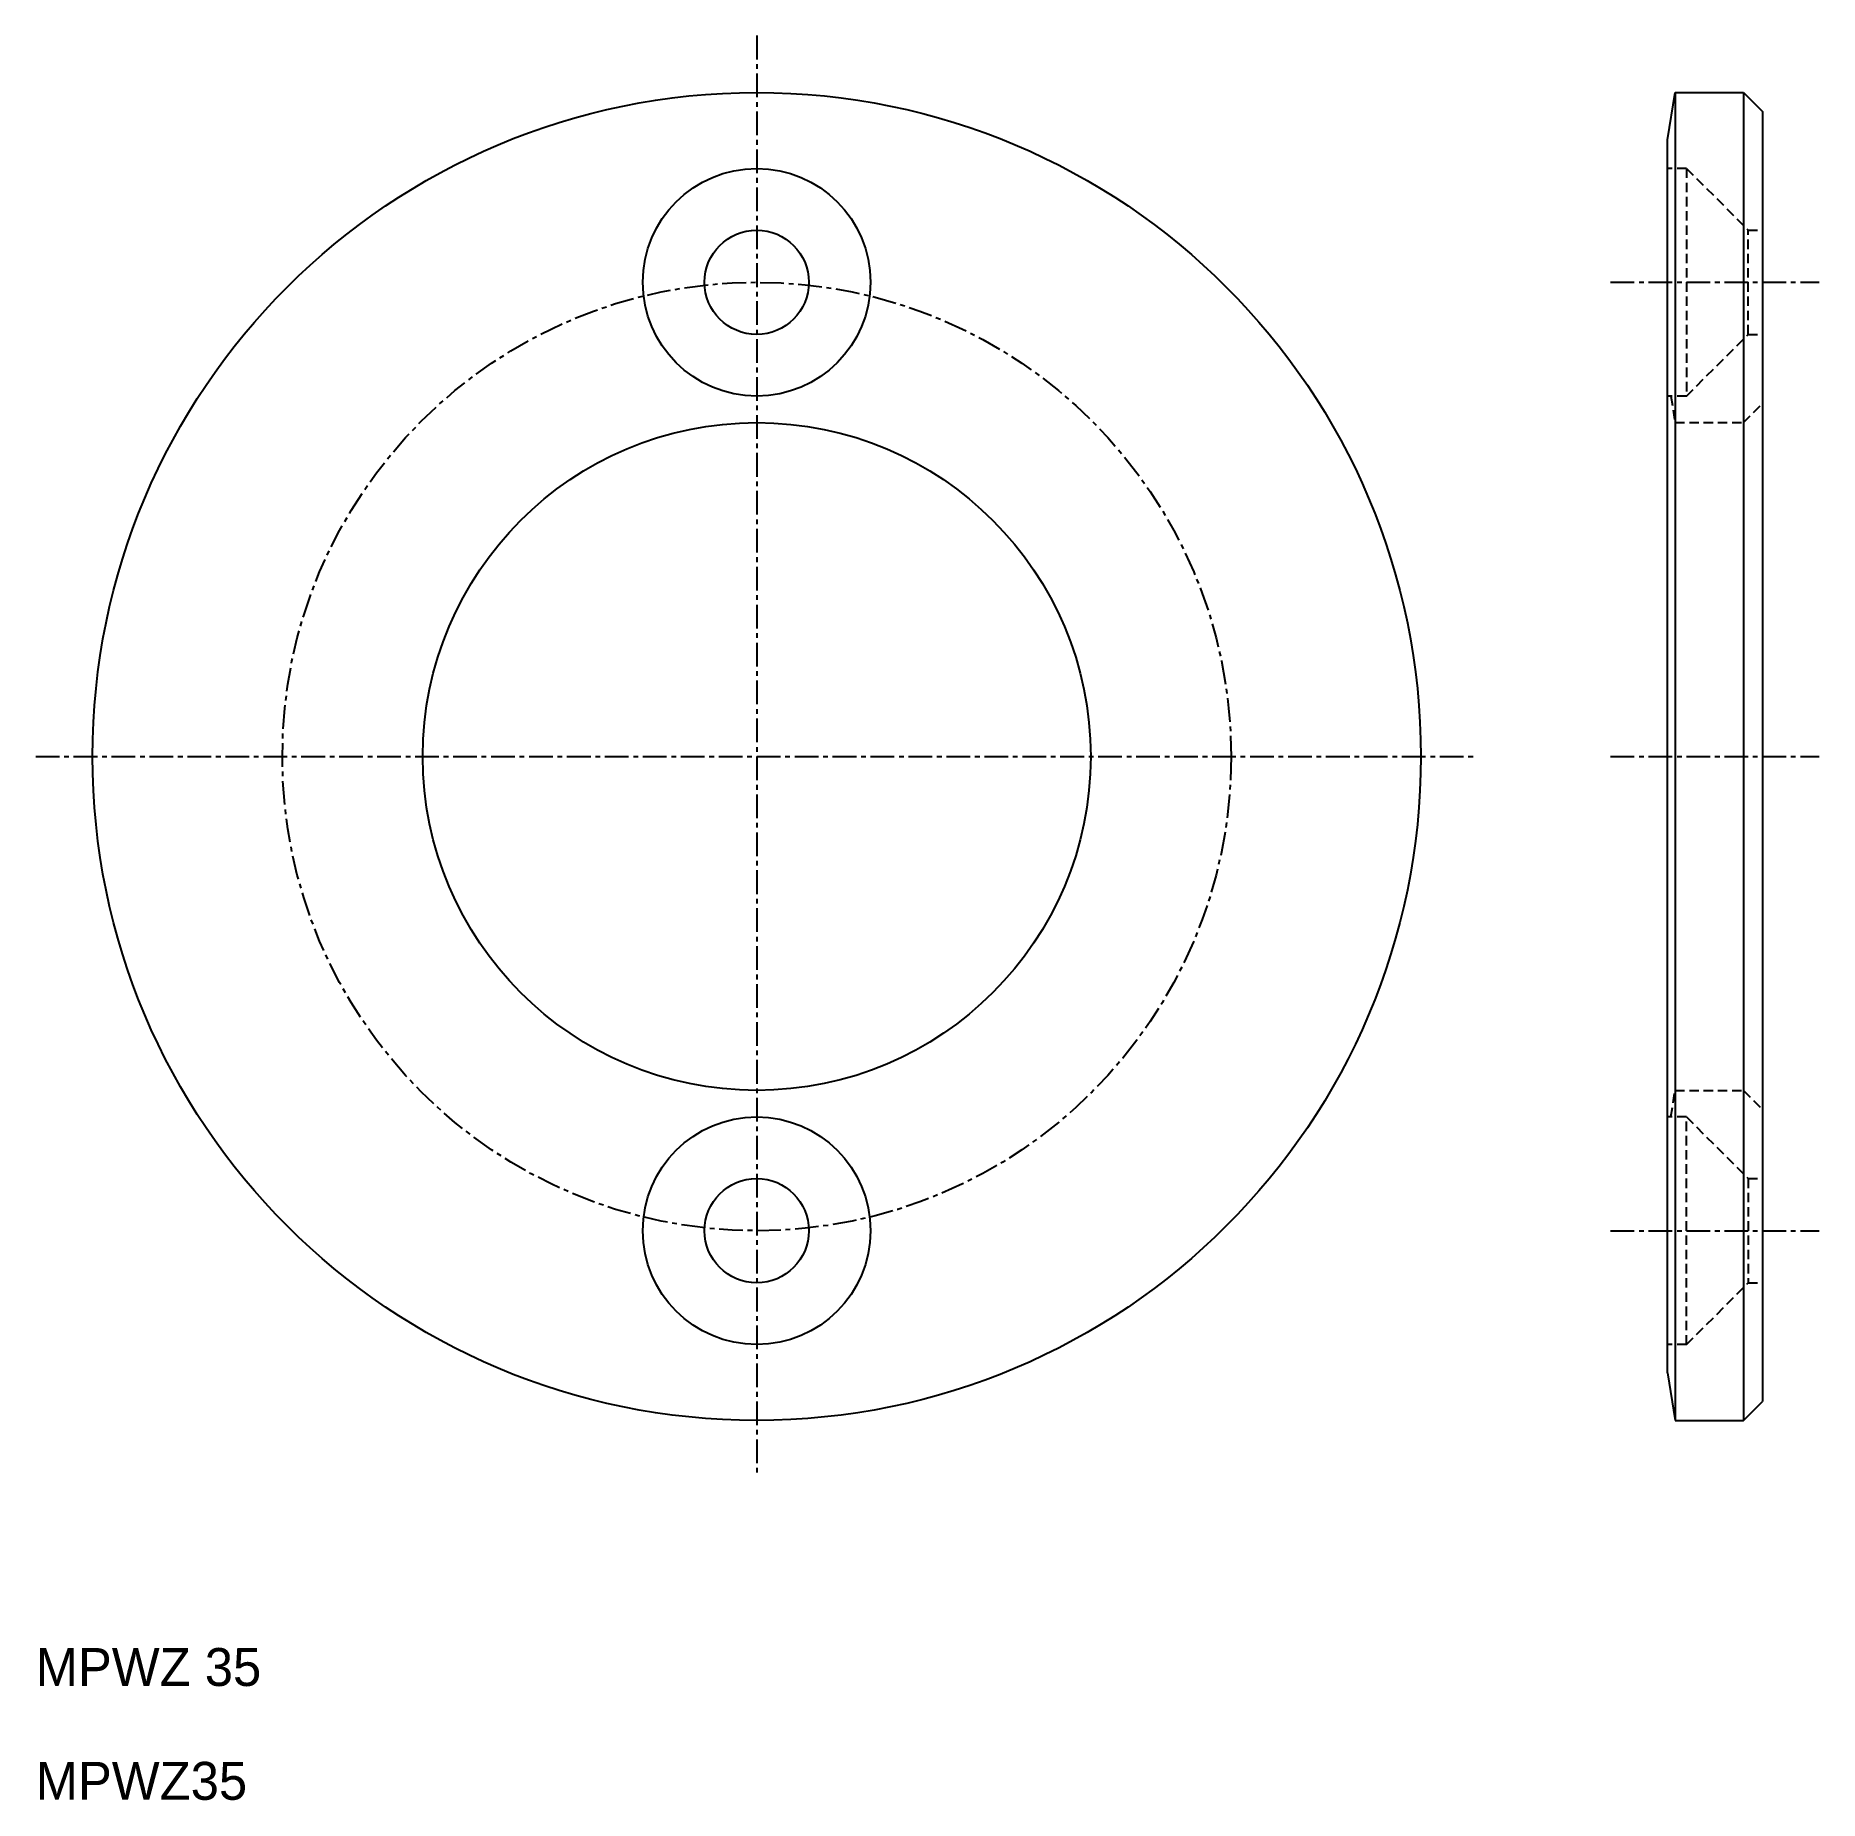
# Model space of a CAD drawing. Extents: x 10 to 104, y 10 to 103.
import ezdxf

# ---------------------------------------------------------------- set-up
doc = ezdxf.new("R2010")
doc.units = 0
doc.linetypes.add('CENTER', pattern=[2, 1.25, -0.25, 0.25, -0.25])
doc.linetypes.add('DASHED', pattern=[0.75, 0.5, -0.25])
doc.layers.get('0').update_dxf_attribs({"linetype": 'CONTINUOUS'})
doc.layers.add('CENTER', color=1, linetype='CENTER')

msp = doc.modelspace()

# ---------------------------------------------------------------- linework, layer by layer
at = {"color": 7, "linetype": 'CONTINUOUS'}
for p, q in [((96, 97.5), (96.4, 100)), ((96.4, 100), (96.4, 30)), ((96.4, 100), (100, 100)), ((100, 100), (100, 30)), ((100, 100), (101, 99)), ((101, 99), (101, 31)), ((96, 32.5), (96, 97.5)), ((96, 32.5), (96.4, 30)), ((100, 30), (101, 31)), ((96.4, 30), (100, 30))]:
    msp.add_line(p, q, dxfattribs=at)
at = {"color": 3, "linetype": 'DASHED'}
for p, q in [((97, 96), (96, 96)), ((97, 96), (97, 84)), ((97, 96), (100.25, 92.75)), ((100.25, 87.25), (100.25, 92.75)), ((100.25, 92.75), (101, 92.75)), ((97, 84), (100.25, 87.25)), ((100.25, 87.25), (101, 87.25)), ((97, 84), (96, 84)), ((96.176, 84), (96.4, 82.6)), ((100, 82.6), (101, 83.6)), ((96.4, 82.6), (96.4, 47.4)), ((96.4, 82.6), (100, 82.6)), ((100, 82.6), (100, 47.4)), ((96.176, 46), (96.4, 47.4)), ((96.4, 47.4), (100, 47.4)), ((100, 47.4), (101, 46.4)), ((97, 46), (96, 46)), ((97, 46), (100.25, 42.75)), ((97, 34), (97, 46)), ((100.25, 42.75), (100.25, 37.25)), ((100.25, 42.75), (101, 42.75)), ((97, 34), (100.25, 37.25)), ((100.25, 37.25), (101, 37.25)), ((97, 34), (96, 34))]:
    msp.add_line(p, q, dxfattribs=at)
at = {"color": 7, "linetype": 'CONTINUOUS'}
for centre, radius in [((48, 65), 35), ((48, 90), 6), ((48, 90), 2.75), ((48, 65), 17.6), ((48, 40), 6), ((48, 40), 2.75)]:
    msp.add_circle(centre, radius, dxfattribs=at)
at = {"layer": 'CENTER', "color": 1, "linetype": 'CENTER'}
for p, q in [((48, 103), (48, 27)), ((93, 90), (104, 90)), ((10, 65), (86, 65)), ((93, 65), (104, 65)), ((93, 40), (104, 40))]:
    msp.add_line(p, q, dxfattribs=at)
msp.add_circle((48, 65), 25, dxfattribs=at)

# ---------------------------------------------------------------- texts
at = {"color": 7, "linetype": 'CONTINUOUS'}
for s, p in [('MPWZ 35', (10, 16)), ('MPWZ35', (10, 10))]:
    msp.add_text(s, height=2, dxfattribs=at).set_placement(p)

doc.saveas('drawing.dxf')
